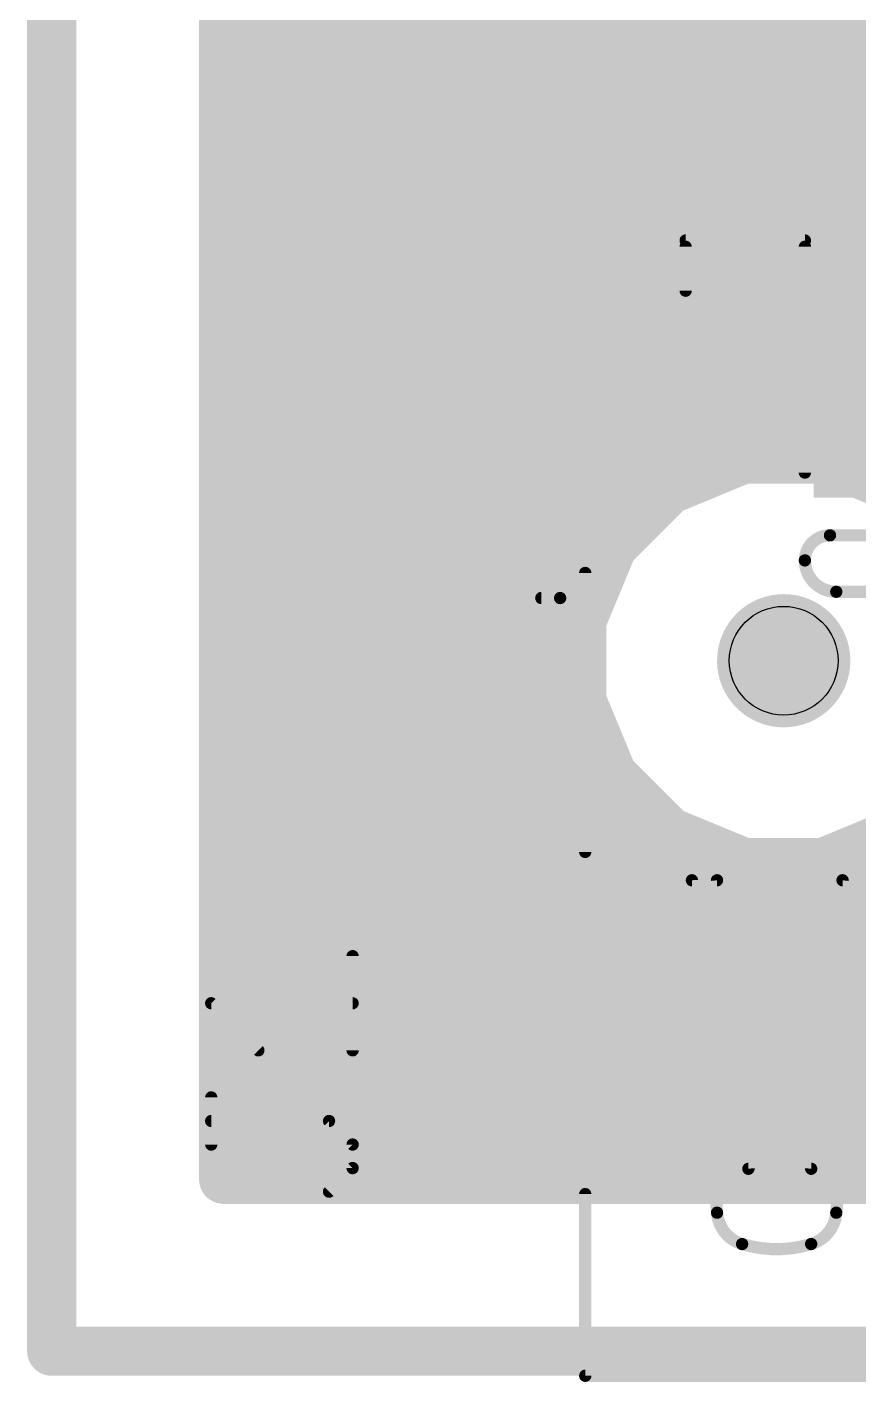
# Model space of a CAD drawing. Extents: x -0.2 to 42.2, y -0.3 to 59.1.
# Drawn here: x -0.2 to 6.68, y -0.25 to 10.96 of the extents above; entities that cross this region are included whole.
import ezdxf

# ---------------------------------------------------------------- set-up
doc = ezdxf.new("R2010")
doc.units = 0
for name, color, linetype in [('1', 22, 'CONTINUOUS'), ('16', 175, 'CONTINUOUS'), ('20', 7, 'CONTINUOUS'), ('21', 253, 'CONTINUOUS'), ('25', 253, 'CONTINUOUS'), ('29', 253, 'CONTINUOUS'), ('30', 253, 'CONTINUOUS')]:
    doc.layers.add(name, color=color, linetype=linetype)

# ---------------------------------------------------------------- blocks, each defined once
blk = doc.blocks.new('RECT')
blk.add_solid([(-0.5, -0.5), (0.5, -0.5), (-0.5, 0.5), (0.5, 0.5)])

msp = doc.modelspace()

# ---------------------------------------------------------------- linework, layer by layer
at = {"layer": '1', "const_width": 0.4064}
for points in [[(1.4224, 1.4224), (1.4224, 56.5776)], [(6.655, 8.715), (6.655, 13.005)], [(6.0454, 12.5404), (6.0454, 10.4801)], [(1.4224, 10.9728), (6.0454, 10.9728)], [(2.6285, 10.691), (2.5243, 10.6309)], [(2.7448, 10.7222), (2.6285, 10.691)], [(3.6018, 10.7222), (2.7448, 10.7222)], [(3.6018, 8.8182), (3.6018, 10.7222)], [(4.8652, 10.7222), (4.0082, 10.7222)], [(4.0082, 10.7222), (4.0082, 8.8182)], [(4.9815, 10.691), (4.8652, 10.7222)], [(5.0857, 10.6309), (4.9815, 10.691)], [(1.4224, 10.5664), (2.4598, 10.5664)], [(2.5243, 10.6309), (2.4391, 10.5457)], [(3.6018, 10.5664), (4.0082, 10.5664)], [(5.1709, 10.5457), (5.0857, 10.6309)], [(5.1502, 10.5664), (6.0454, 10.5664)], [(2.4391, 10.5457), (2.379, 10.4415)], [(5.231, 10.4415), (5.1709, 10.5457)], [(6.0454, 10.4801), (5.9986, 10.4333)], [(2.379, 10.4415), (2.3478, 10.3252)], [(5.2622, 10.3252), (5.231, 10.4415)], [(5.9986, 10.4333), (5.9986, 7.3842)], [(2.3478, 10.3252), (2.3478, 8.8182)], [(5.2622, 8.8182), (5.2622, 10.3252)], [(1.4224, 10.16), (2.3478, 10.16)], [(3.6018, 10.16), (4.0082, 10.16)], [(5.2622, 10.16), (5.9986, 10.16)], [(1.4224, 9.7536), (2.3478, 9.7536)], [(3.6018, 9.7536), (4.0082, 9.7536)], [(5.2622, 9.7536), (5.9986, 9.7536)], [(1.4224, 9.3472), (2.3478, 9.3472)], [(3.6018, 9.3472), (4.0082, 9.3472)], [(5.2622, 9.3472), (5.9986, 9.3472)], [(1.4224, 8.9408), (2.3478, 8.9408)], [(3.6018, 8.9408), (4.0082, 8.9408)], [(5.2622, 8.9408), (5.9986, 8.9408)], [(2.3478, 8.8182), (3.6018, 8.8182)], [(4.0082, 8.8182), (3.6018, 8.8182)], [(3.6018, 8.8182), (3.6018, 8.4118)], [(4.0082, 8.4118), (4.0082, 8.8182)], [(4.0082, 8.8182), (5.2622, 8.8182)], [(1.4224, 8.5344), (3.6018, 8.5344)], [(4.0082, 8.5344), (5.9986, 8.5344)], [(3.6018, 8.4118), (2.3478, 8.4118)], [(2.3478, 8.4118), (2.3478, 6.9048)], [(3.6018, 6.5078), (3.6018, 8.4118)], [(3.6018, 8.4118), (4.0082, 8.4118)], [(5.2622, 8.4118), (4.0082, 8.4118)], [(4.0082, 8.4118), (4.0082, 6.5078)], [(5.2622, 7.1933), (5.2622, 8.4118)], [(1.4224, 8.128), (2.3478, 8.128)], [(3.6018, 8.128), (4.0082, 8.128)], [(5.2622, 8.128), (5.9986, 8.128)], [(1.4224, 7.7216), (2.3478, 7.7216)], [(3.6018, 7.7216), (4.0082, 7.7216)], [(5.2622, 7.7216), (5.9986, 7.7216)], [(1.4224, 7.3152), (2.3478, 7.3152)], [(3.6018, 7.3152), (4.0082, 7.3152)], [(5.723, 7.3842), (5.2622, 7.1933)], [(5.2622, 7.3152), (5.5564, 7.3152)], [(5.9986, 7.3842), (5.723, 7.3842)], [(1.4224, 6.9088), (2.3478, 6.9088)], [(2.3478, 6.9048), (2.379, 6.7885)], [(3.6018, 6.9088), (4.0082, 6.9088)], [(2.379, 6.7885), (2.4391, 6.6843)], [(2.4391, 6.6843), (2.5243, 6.5991)], [(2.5243, 6.5991), (2.6285, 6.539)], [(2.6285, 6.539), (2.7448, 6.5078)], [(1.4224, 6.5024), (4.5744, 6.5024)], [(2.7448, 6.5078), (3.6018, 6.5078)], [(4.0082, 6.5078), (4.5767, 6.5078)], [(4.5767, 6.5078), (4.3858, 6.047)], [(1.4224, 6.096), (4.4061, 6.096)], [(4.3858, 6.047), (4.3858, 5.383)], [(1.4224, 5.6896), (4.3858, 5.6896)], [(4.3858, 5.383), (4.6399, 4.7695)], [(1.4224, 5.2832), (4.4271, 5.2832)], [(1.4224, 4.8768), (4.5955, 4.8768)], [(4.6399, 4.7695), (5.0687, 4.3407)], [(1.4224, 4.4704), (4.939, 4.4704)], [(2.7448, 4.4222), (2.6285, 4.391)], [(3.6018, 4.4222), (2.7448, 4.4222)], [(3.6018, 2.9182), (3.6018, 4.4222)], [(4.8652, 4.4222), (4.0082, 4.4222)], [(4.0082, 4.4222), (4.0082, 2.9182)], [(4.9815, 4.391), (4.8652, 4.4222)], [(2.5243, 4.3308), (2.4391, 4.2457)], [(2.6285, 4.391), (2.5243, 4.3308)], [(5.0687, 4.3407), (4.9815, 4.391)], [(5.1709, 4.2457), (5.1217, 4.2948)], [(5.1217, 4.2948), (5.723, 4.0458)], [(6.387, 4.0458), (7.0005, 4.2999)], [(2.4391, 4.2457), (2.379, 4.1415)], [(5.231, 4.1415), (5.1709, 4.2457)], [(1.4224, 4.064), (2.3582, 4.064)], [(2.379, 4.1415), (2.3478, 4.0252)], [(3.6018, 4.064), (4.0082, 4.064)], [(5.2622, 4.0252), (5.231, 4.1415)], [(5.2518, 4.064), (5.679, 4.064)], [(6.431, 4.064), (10.079, 4.064)], [(2.3478, 4.0252), (2.3478, 2.9182)], [(5.2622, 2.9182), (5.2622, 4.0252)], [(5.723, 4.0458), (6.387, 4.0458)], [(1.4224, 3.6576), (2.3478, 3.6576)], [(3.6018, 3.6576), (4.0082, 3.6576)], [(5.2622, 3.6576), (11.2478, 3.6576)], [(1.4224, 3.2512), (2.3478, 3.2512)], [(3.6018, 3.2512), (4.0082, 3.2512)], [(5.2622, 3.2512), (11.2478, 3.2512)], [(1.4224, 2.8448), (3.6018, 2.8448)], [(2.3478, 2.9182), (3.6018, 2.9182)], [(4.0082, 2.9182), (3.6018, 2.9182)], [(3.6018, 2.9182), (3.6018, 2.5118)], [(4.0082, 2.5118), (4.0082, 2.9182)], [(4.0082, 2.9182), (5.2622, 2.9182)], [(4.0082, 2.8448), (12.5018, 2.8448)], [(3.6018, 2.5118), (2.3478, 2.5118)], [(2.3478, 2.5118), (2.3478, 1.4224)], [(5.2622, 2.5118), (4.0082, 2.5118)], [(5.2622, 1.4224), (5.2622, 2.5118)], [(1.4224, 2.4384), (2.3478, 2.4384)], [(5.2622, 2.4384), (11.2478, 2.4384)], [(1.4224, 2.032), (2.3478, 2.032)], [(5.2622, 2.032), (11.2478, 2.032)], [(1.4224, 1.6256), (2.3478, 1.6256)], [(5.2622, 1.6256), (11.2478, 1.6256)], [(2.3478, 1.4224), (1.4224, 1.4224)], [(11.2478, 1.4224), (5.2622, 1.4224)]]:
    msp.add_lwpolyline(points, dxfattribs=at)
at = {"layer": '1', "const_width": 0.2032}
for points in [[(1.4224, 11.0744, 1), (1.4224, 10.8712)], [(6.0454, 10.8712, 1), (6.0454, 11.0744)], [(2.6022, 10.7892, 1), (2.6548, 10.5929)], [(2.6793, 10.6031, 1), (2.5777, 10.779)], [(2.7448, 10.8238, 1), (2.7448, 10.6206)], [(2.7711, 10.6241, 1), (2.7185, 10.8203)], [(3.7034, 10.7222, 1), (3.5002, 10.7222)], [(3.6018, 10.6206, 1), (3.6018, 10.8238)], [(4.0082, 10.8238, 1), (4.0082, 10.6206)], [(4.1098, 10.7222, 1), (3.9066, 10.7222)], [(4.8915, 10.8203, 1), (4.8389, 10.6241)], [(4.8652, 10.6206, 1), (4.8652, 10.8238)], [(5.0323, 10.779, 1), (4.9307, 10.6031)], [(4.9552, 10.5929, 1), (5.0078, 10.7892)], [(1.4224, 10.668, 1), (1.4224, 10.4648)], [(2.4735, 10.7188, 1), (2.5751, 10.5429)], [(2.5961, 10.559, 1), (2.4524, 10.7027)], [(2.4598, 10.4648, 1), (2.4598, 10.668)], [(3.6018, 10.668, 1), (3.6018, 10.4648)], [(4.0082, 10.4648, 1), (4.0082, 10.668)], [(5.1576, 10.7027, 1), (5.0139, 10.559)], [(5.0349, 10.5429, 1), (5.1365, 10.7188)], [(5.1502, 10.668, 1), (5.1502, 10.4648)], [(6.0454, 10.4648, 1), (6.0454, 10.668)], [(2.3673, 10.6176, 1), (2.511, 10.4739)], [(2.5271, 10.4949, 1), (2.3512, 10.5965)], [(5.2588, 10.5965, 1), (5.0829, 10.4949)], [(5.099, 10.4739, 1), (5.2427, 10.6176)], [(6.1172, 10.4083, 1), (5.9736, 10.552)], [(2.291, 10.4923, 1), (2.4669, 10.3907)], [(2.4771, 10.4152, 1), (2.2808, 10.4678)], [(5.3292, 10.4678, 1), (5.1329, 10.4152)], [(5.1431, 10.3907, 1), (5.319, 10.4923)], [(6.1002, 10.4333, 1), (5.897, 10.4333)], [(5.9268, 10.5052, 1), (6.0704, 10.3615)], [(5.9438, 10.4801, 1), (6.147, 10.4801)], [(2.4494, 10.3252, 1), (2.2462, 10.3252)], [(2.2497, 10.3515, 1), (2.4459, 10.2989)], [(5.3638, 10.3252, 1), (5.1606, 10.3252)], [(5.1641, 10.2989, 1), (5.3603, 10.3515)], [(1.4224, 10.2616, 1), (1.4224, 10.0584)], [(2.3478, 10.0584, 1), (2.3478, 10.2616)], [(3.6018, 10.2616, 1), (3.6018, 10.0584)], [(4.0082, 10.0584, 1), (4.0082, 10.2616)], [(5.2622, 10.2616, 1), (5.2622, 10.0584)], [(5.9986, 10.0584, 1), (5.9986, 10.2616)], [(1.4224, 9.8552, 1), (1.4224, 9.652)], [(2.3478, 9.652, 1), (2.3478, 9.8552)], [(3.6018, 9.8552, 1), (3.6018, 9.652)], [(4.0082, 9.652, 1), (4.0082, 9.8552)], [(5.2622, 9.8552, 1), (5.2622, 9.652)], [(5.9986, 9.652, 1), (5.9986, 9.8552)], [(1.4224, 9.4488, 1), (1.4224, 9.2456)], [(2.3478, 9.2456, 1), (2.3478, 9.4488)], [(3.6018, 9.4488, 1), (3.6018, 9.2456)], [(4.0082, 9.2456, 1), (4.0082, 9.4488)], [(5.2622, 9.4488, 1), (5.2622, 9.2456)], [(5.9986, 9.2456, 1), (5.9986, 9.4488)], [(1.4224, 9.0424, 1), (1.4224, 8.8392)], [(2.3478, 8.8392, 1), (2.3478, 9.0424)], [(3.6018, 9.0424, 1), (3.6018, 8.8392)], [(4.0082, 8.8392, 1), (4.0082, 9.0424)], [(5.2622, 9.0424, 1), (5.2622, 8.8392)], [(5.9986, 8.8392, 1), (5.9986, 9.0424)], [(2.3478, 8.9198, 1), (2.3478, 8.7166)], [(3.6018, 8.9198, 1), (3.6018, 8.7166)], [(3.7034, 8.8182, 1), (3.5002, 8.8182)], [(3.6018, 8.7166, 1), (3.6018, 8.9198)], [(4.1098, 8.8182, 1), (3.9066, 8.8182)], [(4.0082, 8.9198, 1), (4.0082, 8.7166)], [(4.0082, 8.7166, 1), (4.0082, 8.9198)], [(5.2622, 8.7166, 1), (5.2622, 8.9198)], [(2.2462, 8.8182, 1), (2.4494, 8.8182)], [(3.5002, 8.8182, 1), (3.7034, 8.8182)], [(3.9066, 8.8182, 1), (4.1098, 8.8182)], [(5.1606, 8.8182, 1), (5.3638, 8.8182)], [(6.5534, 8.715, 1), (6.7566, 8.715)], [(1.4224, 8.636, 1), (1.4224, 8.4328)], [(3.6018, 8.4328, 1), (3.6018, 8.636)], [(4.0082, 8.636, 1), (4.0082, 8.4328)], [(5.9986, 8.4328, 1), (5.9986, 8.636)], [(2.3478, 8.5134, 1), (2.3478, 8.3102)], [(2.4494, 8.4118, 1), (2.2462, 8.4118)], [(3.7034, 8.4118, 1), (3.5002, 8.4118)], [(3.6018, 8.5134, 1), (3.6018, 8.3102)], [(3.6018, 8.3102, 1), (3.6018, 8.5134)], [(4.0082, 8.5134, 1), (4.0082, 8.3102)], [(4.1098, 8.4118, 1), (3.9066, 8.4118)], [(4.0082, 8.3102, 1), (4.0082, 8.5134)], [(5.3638, 8.4118, 1), (5.1606, 8.4118)], [(5.2622, 8.3102, 1), (5.2622, 8.5134)], [(3.5002, 8.4118, 1), (3.7034, 8.4118)], [(3.9066, 8.4118, 1), (4.1098, 8.4118)], [(1.4224, 8.2296, 1), (1.4224, 8.0264)], [(2.3478, 8.0264, 1), (2.3478, 8.2296)], [(3.6018, 8.2296, 1), (3.6018, 8.0264)], [(4.0082, 8.0264, 1), (4.0082, 8.2296)], [(5.2622, 8.2296, 1), (5.2622, 8.0264)], [(5.9986, 8.0264, 1), (5.9986, 8.2296)], [(1.4224, 7.8232, 1), (1.4224, 7.62)], [(2.3478, 7.62, 1), (2.3478, 7.8232)], [(3.6018, 7.8232, 1), (3.6018, 7.62)], [(4.0082, 7.62, 1), (4.0082, 7.8232)], [(5.2622, 7.8232, 1), (5.2622, 7.62)], [(5.9986, 7.62, 1), (5.9986, 7.8232)], [(1.4224, 7.4168, 1), (1.4224, 7.2136)], [(2.3478, 7.2136, 1), (2.3478, 7.4168)], [(3.6018, 7.4168, 1), (3.6018, 7.2136)], [(4.0082, 7.2136, 1), (4.0082, 7.4168)], [(5.2622, 7.4168, 1), (5.2622, 7.2136)], [(5.5564, 7.2136, 1), (5.5564, 7.4168)], [(5.723, 7.4858, 1), (5.723, 7.2826)], [(5.7619, 7.2903, 1), (5.6841, 7.4781)], [(5.9986, 7.2826, 1), (5.9986, 7.4858)], [(5.897, 7.3842, 1), (6.1002, 7.3842)], [(5.2233, 7.2872, 1), (5.3011, 7.0995)], [(5.1606, 7.1933, 1), (5.3638, 7.1933)], [(1.4224, 7.0104, 1), (1.4224, 6.8072)], [(2.4459, 6.9311, 1), (2.2497, 6.8785)], [(2.3478, 6.8072, 1), (2.3478, 7.0104)], [(3.6018, 7.0104, 1), (3.6018, 6.8072)], [(4.0082, 6.8072, 1), (4.0082, 7.0104)], [(2.2462, 6.9048, 1), (2.4494, 6.9048)], [(2.4669, 6.8393, 1), (2.291, 6.7377)], [(2.2808, 6.7622, 1), (2.4771, 6.8148)], [(2.511, 6.7561, 1), (2.3673, 6.6124)], [(2.3512, 6.6335, 1), (2.5271, 6.7351)], [(2.5751, 6.6871, 1), (2.4735, 6.5112)], [(2.4524, 6.5273, 1), (2.5961, 6.671)], [(2.6548, 6.6371, 1), (2.6022, 6.4408)], [(2.5777, 6.451, 1), (2.6793, 6.6269)], [(1.4224, 6.604, 1), (1.4224, 6.4008)], [(2.7448, 6.6094, 1), (2.7448, 6.4062)], [(2.7185, 6.4097, 1), (2.7711, 6.6059)], [(3.6018, 6.4062, 1), (3.6018, 6.6094)], [(4.0082, 6.6094, 1), (4.0082, 6.4062)], [(4.6705, 6.4689, 1), (4.4828, 6.5467)], [(4.5744, 6.4008, 1), (4.5744, 6.604)], [(4.5767, 6.4062, 1), (4.5767, 6.6094)], [(3.5002, 6.5078, 1), (3.7034, 6.5078)], [(3.9066, 6.5078, 1), (4.1098, 6.5078)], [(1.4224, 6.1976, 1), (1.4224, 5.9944)], [(4.4061, 5.9944, 1), (4.4061, 6.1976)], [(4.4874, 6.047, 1), (4.2842, 6.047)], [(4.2919, 6.0859, 1), (4.4797, 6.0081)], [(1.4224, 5.7912, 1), (1.4224, 5.588)], [(4.3858, 5.588, 1), (4.3858, 5.7912)], [(4.4797, 5.4219, 1), (4.2919, 5.3441)], [(1.4224, 5.3848, 1), (1.4224, 5.1816)], [(4.2842, 5.383, 1), (4.4874, 5.383)], [(4.4271, 5.1816, 1), (4.4271, 5.3848)], [(1.4224, 4.9784, 1), (1.4224, 4.7752)], [(4.5955, 4.7752, 1), (4.5955, 4.9784)], [(4.7118, 4.8413, 1), (4.5681, 4.6976)], [(4.5461, 4.7306, 1), (4.7338, 4.8084)], [(1.4224, 4.572, 1), (1.4224, 4.3688)], [(2.7448, 4.5238, 1), (2.7448, 4.3206)], [(2.7711, 4.3241, 1), (2.7185, 4.5203)], [(3.7034, 4.4222, 1), (3.5002, 4.4222)], [(3.6018, 4.3206, 1), (3.6018, 4.5238)], [(4.0082, 4.5238, 1), (4.0082, 4.3206)], [(4.1098, 4.4222, 1), (3.9066, 4.4222)], [(4.8915, 4.5203, 1), (4.8389, 4.3241)], [(4.8652, 4.3206, 1), (4.8652, 4.5238)], [(4.939, 4.3688, 1), (4.939, 4.572)], [(2.4735, 4.4188, 1), (2.5751, 4.2429)], [(2.5961, 4.259, 1), (2.4524, 4.4027)], [(2.6022, 4.4892, 1), (2.6548, 4.2929)], [(2.6793, 4.3031, 1), (2.5777, 4.479)], [(5.0323, 4.479, 1), (4.9307, 4.3031)], [(4.9552, 4.2929, 1), (5.0078, 4.4892)], [(4.9969, 4.2688, 1), (5.1406, 4.4125)], [(5.0179, 4.2527, 1), (5.1195, 4.4286)], [(5.1936, 4.3667, 1), (5.0499, 4.223)], [(5.1606, 4.3887, 1), (5.0829, 4.201)], [(2.3673, 4.3176, 1), (2.511, 4.1739)], [(2.5271, 4.1949, 1), (2.3512, 4.2965)], [(5.2588, 4.2965, 1), (5.0829, 4.1949)], [(5.099, 4.1739, 1), (5.2427, 4.3176)], [(1.4224, 4.1656, 1), (1.4224, 3.9624)], [(2.291, 4.1923, 1), (2.4669, 4.0907)], [(2.4771, 4.1152, 1), (2.2808, 4.1678)], [(2.3582, 3.9624, 1), (2.3582, 4.1656)], [(3.6018, 4.1656, 1), (3.6018, 3.9624)], [(4.0082, 3.9624, 1), (4.0082, 4.1656)], [(5.3292, 4.1678, 1), (5.1329, 4.1152)], [(5.1431, 4.0907, 1), (5.319, 4.1923)], [(5.2518, 4.1656, 1), (5.2518, 3.9624)], [(5.679, 3.9624, 1), (5.679, 4.1656)], [(6.431, 4.1656, 1), (6.431, 3.9624)], [(2.4494, 4.0252, 1), (2.2462, 4.0252)], [(2.2497, 4.0515, 1), (2.4459, 3.9989)], [(5.3638, 4.0252, 1), (5.1606, 4.0252)], [(5.1641, 3.9989, 1), (5.3603, 4.0515)], [(5.723, 4.1474, 1), (5.723, 3.9442)], [(5.6841, 3.9519, 1), (5.7619, 4.1397)], [(6.3481, 4.1397, 1), (6.4259, 3.9519)], [(6.387, 3.9442, 1), (6.387, 4.1474)], [(1.4224, 3.7592, 1), (1.4224, 3.556)], [(2.3478, 3.556, 1), (2.3478, 3.7592)], [(3.6018, 3.7592, 1), (3.6018, 3.556)], [(4.0082, 3.556, 1), (4.0082, 3.7592)], [(5.2622, 3.7592, 1), (5.2622, 3.556)], [(1.4224, 3.3528, 1), (1.4224, 3.1496)], [(2.3478, 3.1496, 1), (2.3478, 3.3528)], [(3.6018, 3.3528, 1), (3.6018, 3.1496)], [(4.0082, 3.1496, 1), (4.0082, 3.3528)], [(5.2622, 3.3528, 1), (5.2622, 3.1496)], [(1.4224, 2.9464, 1), (1.4224, 2.7432)], [(2.3478, 3.0198, 1), (2.3478, 2.8166)], [(3.6018, 3.0198, 1), (3.6018, 2.8166)], [(3.7034, 2.9182, 1), (3.5002, 2.9182)], [(3.6018, 2.8166, 1), (3.6018, 3.0198)], [(3.6018, 2.7432, 1), (3.6018, 2.9464)], [(4.1098, 2.9182, 1), (3.9066, 2.9182)], [(4.0082, 3.0198, 1), (4.0082, 2.8166)], [(4.0082, 2.9464, 1), (4.0082, 2.7432)], [(4.0082, 2.8166, 1), (4.0082, 3.0198)], [(5.2622, 2.8166, 1), (5.2622, 3.0198)], [(2.2462, 2.9182, 1), (2.4494, 2.9182)], [(3.5002, 2.9182, 1), (3.7034, 2.9182)], [(3.9066, 2.9182, 1), (4.1098, 2.9182)], [(5.1606, 2.9182, 1), (5.3638, 2.9182)], [(2.3478, 2.6134, 1), (2.3478, 2.4102)], [(2.4494, 2.5118, 1), (2.2462, 2.5118)], [(3.6018, 2.4102, 1), (3.6018, 2.6134)], [(4.0082, 2.6134, 1), (4.0082, 2.4102)], [(5.3638, 2.5118, 1), (5.1606, 2.5118)], [(5.2622, 2.4102, 1), (5.2622, 2.6134)], [(1.4224, 2.54, 1), (1.4224, 2.3368)], [(2.3478, 2.3368, 1), (2.3478, 2.54)], [(3.5002, 2.5118, 1), (3.7034, 2.5118)], [(3.9066, 2.5118, 1), (4.1098, 2.5118)], [(5.2622, 2.54, 1), (5.2622, 2.3368)], [(1.4224, 2.1336, 1), (1.4224, 1.9304)], [(2.3478, 1.9304, 1), (2.3478, 2.1336)], [(5.2622, 2.1336, 1), (5.2622, 1.9304)], [(1.4224, 1.7272, 1), (1.4224, 1.524)], [(2.3478, 1.524, 1), (2.3478, 1.7272)], [(5.2622, 1.7272, 1), (5.2622, 1.524)], [(1.4224, 1.524, 1), (1.4224, 1.3208)], [(2.3478, 1.3208, 1), (2.3478, 1.524)], [(5.2622, 1.524, 1), (5.2622, 1.3208)], [(1.3208, 1.4224, 1), (1.524, 1.4224)], [(2.2462, 1.4224, 1), (2.4494, 1.4224)], [(5.1606, 1.4224, 1), (5.3638, 1.4224)]]:
    msp.add_lwpolyline(points, format="xyb", dxfattribs=at)
at = {"layer": '16', "const_width": 0.4064}
for points in [[(1.4224, 1.4224), (1.4224, 56.5776)], [(1.4224, 10.9728), (15.8117, 10.9728)], [(1.4224, 10.5664), (15.4054, 10.5664)], [(1.4224, 10.16), (15.3496, 10.16)], [(1.4224, 9.7536), (15.3496, 9.7536)], [(1.4224, 9.3472), (15.5517, 9.3472)], [(1.4224, 8.9408), (15.9581, 8.9408)], [(1.4224, 8.5344), (15.9134, 8.5344)], [(1.4224, 8.128), (15.507, 8.128)], [(1.4224, 7.7216), (15.3496, 7.7216)], [(1.4224, 7.3152), (5.5564, 7.3152)], [(5.723, 7.3842), (5.1095, 7.1301)], [(6.387, 7.3842), (5.723, 7.3842)], [(7.0005, 7.1301), (6.387, 7.3842)], [(6.5536, 7.3152), (9.9564, 7.3152)], [(5.1095, 7.1301), (4.6399, 6.6605)], [(1.4224, 6.9088), (4.8882, 6.9088)], [(4.6399, 6.6605), (4.3858, 6.047)], [(1.4224, 6.5024), (4.5744, 6.5024)], [(1.4224, 6.096), (4.4061, 6.096)], [(4.3858, 6.047), (4.3858, 5.383)], [(1.4224, 5.6896), (4.3858, 5.6896)], [(4.3858, 5.383), (4.6399, 4.7695)], [(1.4224, 5.2832), (4.4271, 5.2832)], [(1.4224, 4.8768), (4.5955, 4.8768)], [(4.6399, 4.7695), (5.1095, 4.2999)], [(1.4224, 4.4704), (4.939, 4.4704)], [(5.1095, 4.2999), (5.723, 4.0458)], [(6.387, 4.0458), (7.0005, 4.2999)], [(1.4224, 4.064), (5.679, 4.064)], [(6.431, 4.064), (10.079, 4.064)], [(5.723, 4.0458), (6.387, 4.0458)], [(1.4224, 3.6576), (40.5776, 3.6576)], [(1.4224, 3.2512), (40.5776, 3.2512)], [(1.4224, 2.8448), (40.5776, 2.8448)], [(1.4224, 2.4384), (40.5776, 2.4384)], [(1.4224, 2.032), (40.5776, 2.032)], [(1.4224, 1.6256), (40.5776, 1.6256)], [(40.5776, 1.4224), (1.4224, 1.4224)]]:
    msp.add_lwpolyline(points, dxfattribs=at)
at = {"layer": '16', "const_width": 0.2032}
for points in [[(1.4224, 11.0744, 1), (1.4224, 10.8712)], [(1.4224, 10.668, 1), (1.4224, 10.4648)], [(1.4224, 10.2616, 1), (1.4224, 10.0584)], [(1.4224, 9.8552, 1), (1.4224, 9.652)], [(1.4224, 9.4488, 1), (1.4224, 9.2456)], [(1.4224, 9.0424, 1), (1.4224, 8.8392)], [(1.4224, 8.636, 1), (1.4224, 8.4328)], [(1.4224, 8.2296, 1), (1.4224, 8.0264)], [(1.4224, 7.8232, 1), (1.4224, 7.62)], [(1.4224, 7.4168, 1), (1.4224, 7.2136)], [(5.5564, 7.2136, 1), (5.5564, 7.4168)], [(5.723, 7.4858, 1), (5.723, 7.2826)], [(5.7619, 7.2903, 1), (5.6841, 7.4781)], [(6.4259, 7.4781, 1), (6.3481, 7.2903)], [(6.387, 7.2826, 1), (6.387, 7.4858)], [(6.5536, 7.4168, 1), (6.5536, 7.2136)], [(5.0706, 7.2239, 1), (5.1484, 7.0362)], [(5.1813, 7.0582, 1), (5.0376, 7.2019)], [(1.4224, 7.0104, 1), (1.4224, 6.8072)], [(4.8882, 6.8072, 1), (4.8882, 7.0104)], [(4.7338, 6.6216, 1), (4.5461, 6.6994)], [(4.5681, 6.7324, 1), (4.7118, 6.5887)], [(1.4224, 6.604, 1), (1.4224, 6.4008)], [(4.5744, 6.4008, 1), (4.5744, 6.604)], [(1.4224, 6.1976, 1), (1.4224, 5.9944)], [(4.4061, 5.9944, 1), (4.4061, 6.1976)], [(4.4874, 6.047, 1), (4.2842, 6.047)], [(4.2919, 6.0859, 1), (4.4797, 6.0081)], [(1.4224, 5.7912, 1), (1.4224, 5.588)], [(4.3858, 5.588, 1), (4.3858, 5.7912)], [(4.4797, 5.4219, 1), (4.2919, 5.3441)], [(1.4224, 5.3848, 1), (1.4224, 5.1816)], [(4.2842, 5.383, 1), (4.4874, 5.383)], [(4.4271, 5.1816, 1), (4.4271, 5.3848)], [(1.4224, 4.9784, 1), (1.4224, 4.7752)], [(4.5955, 4.7752, 1), (4.5955, 4.9784)], [(4.7118, 4.8413, 1), (4.5681, 4.6976)], [(4.5461, 4.7306, 1), (4.7338, 4.8084)], [(1.4224, 4.572, 1), (1.4224, 4.3688)], [(4.939, 4.3688, 1), (4.939, 4.572)], [(5.1484, 4.3938, 1), (5.0706, 4.2061)], [(5.0376, 4.2281, 1), (5.1813, 4.3718)], [(1.4224, 4.1656, 1), (1.4224, 3.9624)], [(5.679, 3.9624, 1), (5.679, 4.1656)], [(6.431, 4.1656, 1), (6.431, 3.9624)], [(5.723, 4.1474, 1), (5.723, 3.9442)], [(5.6841, 3.9519, 1), (5.7619, 4.1397)], [(6.3481, 4.1397, 1), (6.4259, 3.9519)], [(6.387, 3.9442, 1), (6.387, 4.1474)], [(1.4224, 3.7592, 1), (1.4224, 3.556)], [(1.4224, 3.3528, 1), (1.4224, 3.1496)], [(1.4224, 2.9464, 1), (1.4224, 2.7432)], [(1.4224, 2.54, 1), (1.4224, 2.3368)], [(1.4224, 2.1336, 1), (1.4224, 1.9304)], [(1.4224, 1.7272, 1), (1.4224, 1.524)], [(1.4224, 1.524, 1), (1.4224, 1.3208)], [(1.3208, 1.4224, 1), (1.524, 1.4224)]]:
    msp.add_lwpolyline(points, format="xyb", dxfattribs=at)
at = {"layer": '20', "const_width": 0.4064}
for points in [[(0, 0), (0, 58)], [(42, 0), (0, 0)]]:
    msp.add_lwpolyline(points, dxfattribs=at)
at = {"layer": '20', "const_width": 0.2032}
for points in [[(0, 0.1016, 1), (0, -0.1016)], [(-0.1016, 0, 1), (0.1016, 0)]]:
    msp.add_lwpolyline(points, format="xyb", dxfattribs=at)
at = {"layer": '20'}
msp.add_circle((6.055, 5.715), 0.45, dxfattribs=at)
at = {"layer": '21', "const_width": 0.1016}
for points in [[(5.244, 9.1932), (6.2304, 9.1932)], [(5.244, 8.7777), (5.244, 9.1411)], [(6.2302, 7.2723), (6.2302, 9.1411)], [(10.0719, 6.7531), (6.438, 6.7531)], [(6.2304, 6.5455), (6.2304, 6.5454)], [(4.4134, 4.1325), (4.4134, 6.4416)], [(4.2058, 6.234), (4.05, 6.234)], [(6.4899, 6.2859), (10.02, 6.2859)], [(5.2959, 3.8979), (5.5036, 1.1465)], [(5.5036, 3.8979), (5.2959, 3.8979)], [(5.7631, 1.5099), (5.5036, 3.8979)], [(6.5418, 3.8979), (6.2823, 1.5099)], [(6.4899, 1.1465), (6.7495, 3.8979)], [(6.7495, 3.8979), (6.5418, 3.8979)], [(6.2823, 1.5099), (5.7631, 1.5099)], [(4.4134, -0.2032), (4.4135, 1.3003)], [(12.0964, -0.2032), (4.4134, -0.2032)]]:
    msp.add_lwpolyline(points, dxfattribs=at)
at = {"layer": '21'}
for points, const_width in [([(5.244, 9.2186, 1), (5.244, 9.1678)], 0.0508), ([(6.2304, 9.1678, 1), (6.2304, 9.2186)], 0.0508), ([(5.2694, 9.1411, 1), (5.2186, 9.1411)], 0.0508), ([(6.2556, 9.1411, 1), (6.2048, 9.1411)], 0.0508), ([(5.2186, 8.7777, 1), (5.2694, 8.7777)], 0.0508), ([(6.2048, 7.2723, 1), (6.2556, 7.2723)], 0.0508), ([(6.438, 6.7531, 0.4145), (6.2304, 6.5455)], 0.1016), ([(6.438, 6.7785, 1), (6.438, 6.7277)], 0.0508), ([(6.438, 6.7277, 1), (6.438, 6.7785)], 0.0508), ([(6.2558, 6.5455, 1), (6.205, 6.5455)], 0.0508), ([(6.2304, 6.5454, 0.414), (6.4899, 6.2859)], 0.1016), ([(6.2558, 6.5454, 1), (6.205, 6.5454)], 0.0508), ([(6.205, 6.5455, 1), (6.2558, 6.5455)], 0.0508), ([(6.205, 6.5454, 1), (6.2558, 6.5454)], 0.0508), ([(4.2058, 6.234, 0.4142), (4.4134, 6.4416)], 0.1016), ([(4.4388, 6.4416, 1), (4.388, 6.4416)], 0.0508), ([(4.4388, 6.4416, 1), (4.388, 6.4416)], 0.0508), ([(4.05, 6.2594, 1), (4.05, 6.2086)], 0.0508), ([(4.2058, 6.2594, 1), (4.2058, 6.2086)], 0.0508), ([(4.2058, 6.2086, 1), (4.2058, 6.2594)], 0.0508), ([(6.4899, 6.3113, 1), (6.4899, 6.2605)], 0.0508), ([(6.4899, 6.2605, 1), (6.4899, 6.3113)], 0.0508), ([(4.388, 4.1325, 1), (4.4388, 4.1325)], 0.0508), ([(5.3212, 3.8998, 1), (5.2706, 3.896)], 0.0508), ([(5.2959, 3.9233, 1), (5.2959, 3.8725)], 0.0508), ([(5.5289, 3.9006, 1), (5.4783, 3.8952)], 0.0508), ([(5.5036, 3.8725, 1), (5.5036, 3.9233)], 0.0508), ([(6.5418, 3.9233, 1), (6.5418, 3.8725)], 0.0508), ([(6.5671, 3.8952, 1), (6.5165, 3.9006)], 0.0508), ([(5.7631, 1.5353, 1), (5.7631, 1.4845)], 0.0508), ([(5.7378, 1.5072, 1), (5.7884, 1.5126)], 0.0508), ([(6.257, 1.5126, 1), (6.3076, 1.5072)], 0.0508), ([(6.2823, 1.4845, 1), (6.2823, 1.5353)], 0.0508), ([(4.4389, 1.3003, 1), (4.3881, 1.3003)], 0.0508), ([(5.5036, 1.1465, 0.3087), (5.7112, 0.887)], 0.1016), ([(5.5289, 1.1484, 1), (5.4783, 1.1446)], 0.0508), ([(5.4783, 1.1446, 1), (5.5289, 1.1484)], 0.0508), ([(6.2823, 0.887, 0.3087), (6.4899, 1.1465)], 0.1016), ([(6.4646, 1.1489, 1), (6.5152, 1.1441)], 0.0508), ([(6.5152, 1.1446, 1), (6.4646, 1.1484)], 0.0508), ([(5.7112, 0.887, 0.1499), (6.2823, 0.887)], 0.1016), ([(5.7186, 0.9113, 1), (5.7038, 0.8627)], 0.0508), ([(5.7038, 0.8627, 1), (5.7186, 0.9113)], 0.0508), ([(6.2749, 0.9113, 1), (6.2897, 0.8627)], 0.0508), ([(6.2897, 0.8627, 1), (6.2749, 0.9113)], 0.0508), ([(4.4134, -0.1778, 1), (4.4134, -0.2286)], 0.0508), ([(4.388, -0.2032, 1), (4.4388, -0.2032)], 0.0508)]:
    msp.add_lwpolyline(points, format="xyb", dxfattribs=dict(at, const_width=const_width))
at = {"layer": '25', "const_width": 0.1016}
for points in [[(2.4892, 2.4902), (2.4892, 3.2698)], [(1.7096, 2.4902), (1.3198, 2.88)], [(1.3198, 2.88), (2.4892, 2.88)], [(1.3198, 1.7106), (1.3198, 2.1004)], [(2.2943, 1.9055), (1.3198, 1.9055)], [(2.4892, 1.7106), (2.2943, 1.9055)], [(2.4892, 1.5157), (2.4892, 1.7106)], [(2.2943, 1.3208), (2.4892, 1.5157)]]:
    msp.add_lwpolyline(points, dxfattribs=at)
at = {"layer": '25', "const_width": 0.0508}
for points in [[(2.5146, 3.2698, 1), (2.4638, 3.2698)], [(1.3378, 2.898, 1), (1.3018, 2.862)], [(1.3198, 2.9054, 1), (1.3198, 2.8546)], [(2.4892, 2.8546, 1), (2.4892, 2.9054)], [(1.6916, 2.4722, 1), (1.7276, 2.5082)], [(2.4638, 2.4902, 1), (2.5146, 2.4902)], [(1.3452, 2.1004, 1), (1.2944, 2.1004)], [(1.3198, 1.9309, 1), (1.3198, 1.8801)], [(2.3123, 1.9235, 1), (2.2763, 1.8875)], [(2.2943, 1.8801, 1), (2.2943, 1.9309)], [(1.2944, 1.7106, 1), (1.3452, 1.7106)], [(2.5146, 1.7106, 1), (2.4638, 1.7106)], [(2.4712, 1.6926, 1), (2.5072, 1.7286)], [(2.4638, 1.5157, 1), (2.5146, 1.5157)], [(2.5072, 1.4977, 1), (2.4712, 1.5337)], [(2.2763, 1.3388, 1), (2.3123, 1.3028)]]:
    msp.add_lwpolyline(points, format="xyb", dxfattribs=at)
at = {"layer": '29', "const_width": 0.5516}
msp.add_lwpolyline([(6.055, 5.4392, 1), (6.055, 5.9908, 1), (6.055, 5.4392)], format="xyb", dxfattribs=at)
at = {"layer": '30', "const_width": 0.5516}
msp.add_lwpolyline([(6.055, 5.4392, 1), (6.055, 5.9908, 1), (6.055, 5.4392)], format="xyb", dxfattribs=at)

# ---------------------------------------------------------------- block references
at = {"layer": '1', "rotation": 90}
for p, xscale, yscale in [((3.805, 8.615), 3.3, 2), ((6.655, 8.715), 3.1, 0.5), ((3.805, 2.715), 2.5, 2)]:
    msp.add_blockref('RECT', p, dxfattribs=dict(at, xscale=xscale, yscale=yscale))
at = {"layer": '29', "rotation": 90}
for p, xscale, yscale in [((3.805, 8.615), 3.5032, 2.2032), ((6.655, 8.715), 3.3032, 0.7032), ((3.805, 2.715), 2.7032, 2.2032)]:
    msp.add_blockref('RECT', p, dxfattribs=dict(at, xscale=xscale, yscale=yscale))

doc.saveas('drawing.dxf')
